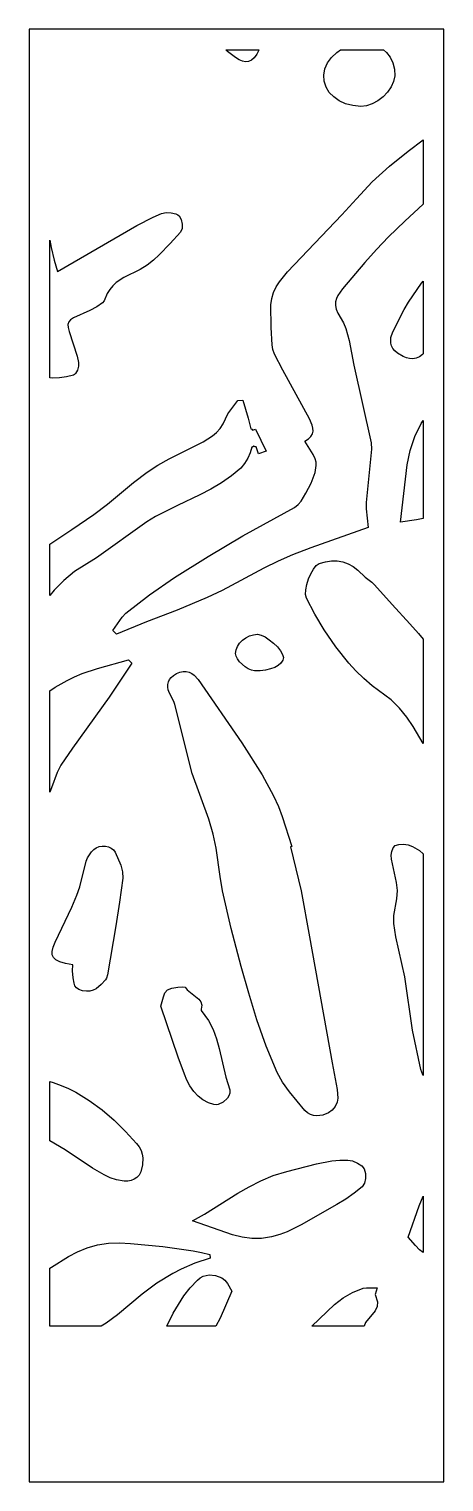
# Model space of a CAD drawing. Extents: x 0 to 400, y 0 to 1400.
import ezdxf

# ---------------------------------------------------------------- set-up
doc = ezdxf.new("R2010")
doc.units = 0
doc.layers.add('CUT', color=1, linetype='Continuous')
doc.layers.add('OUTLINE', color=7, linetype='Continuous')

msp = doc.modelspace()

# ---------------------------------------------------------------- linework, layer by layer
at = {"layer": 'CUT'}
for points in [[(221.81, 1380), (221.62, 1379.5), (219.6, 1375.71), (216.99, 1372.24), (214.33, 1369.93), (211.58, 1368.68), (208.71, 1368.41), (205.68, 1369.02), (202.44, 1370.4), (198.95, 1372.47), (191.23, 1378.38), (189.65, 1380)], [(344.5, 1377.53), (348.13, 1372.78), (350.75, 1367.36), (352.26, 1361.39), (352.52, 1355.01), (351.46, 1349.56), (349.09, 1344.22), (345.64, 1339.19), (341.31, 1334.65), (336.35, 1330.82), (330.95, 1327.88), (325.35, 1326.03), (319.76, 1325.47), (312.15, 1326.24), (305.19, 1328.1), (299.01, 1330.91), (293.73, 1334.58), (289.48, 1338.99), (286.37, 1344.05), (284.54, 1349.64), (284.1, 1355.65), (285.21, 1361.62), (287.82, 1367.38), (291.7, 1372.74), (296.64, 1377.51), (300.21, 1380), (341.68, 1380)], [(233.4, 1112.4), (233.26, 1134.21), (233.94, 1140.36), (235.63, 1146.09), (238.17, 1151.47), (241.4, 1156.57), (249.29, 1166.16), (301.49, 1220.96), (315.54, 1236.55), (330.92, 1252.78), (347.64, 1267.96), (365.4, 1282.4), (380, 1293.4), (380, 1231.31), (362.14, 1214.76), (346.67, 1199.71), (334.96, 1187.5), (323.77, 1174.97), (302.2, 1149.52), (297.74, 1143.37), (296.28, 1140.29), (295.44, 1137.12), (295.32, 1133.78), (296, 1130.21), (297.56, 1126.33), (303.09, 1116.98), (305.41, 1111.56), (308.62, 1100.05), (313.18, 1076.21), (329.96, 1001.29), (330.22, 995.04), (324.87, 943.86), (324.88, 937.69), (327.07, 919.86), (271.64, 900.24), (254.01, 893.3), (240.09, 887.15), (226.51, 880.52), (186.19, 858.95), (171.88, 852.22), (142.65, 840.07), (113.2, 828.68), (84.24, 816.85), (80.75, 820.51), (89.64, 833.41), (93.34, 837.06), (116.2, 854.69), (140.17, 871.42), (172.74, 891.91), (206.22, 911.78), (255.99, 939.06), (259.43, 941.75), (262.31, 945.13), (266.97, 952.65), (271.91, 962.45), (275.72, 972.61), (276.83, 979.3), (276.66, 982.7), (275.88, 985.93), (273.99, 990.13), (265.96, 1003.03), (269.34, 1005.14), (271.7, 1007.45), (273.14, 1009.94), (273.76, 1012.59), (273.68, 1015.38), (272.99, 1018.29), (270.25, 1024.4), (244.79, 1071.16), (236.72, 1086.83), (235.13, 1091.15), (234.32, 1095.74)], [(132.05, 1223.12), (137.02, 1222.92), (141.61, 1221.85), (143.4, 1221.02), (144.66, 1220.02), (146.64, 1216.48), (147.65, 1212.04), (147.51, 1207.69), (146.01, 1204.42), (135.95, 1193.26), (125.56, 1182.37), (119.91, 1177.27), (113.79, 1172.55), (107.07, 1168.28), (91.43, 1160.64), (83.93, 1155.65), (80.65, 1152.61), (77.79, 1149.11), (75.43, 1145.1), (72.56, 1138.27), (70.69, 1136.13), (65.28, 1132.22), (58.67, 1128.8), (42.71, 1121.64), (39.91, 1119.8), (38.22, 1117.82), (37.51, 1115.46), (37.68, 1112.47), (38.62, 1108.59), (46.39, 1084.92), (47.73, 1078.62), (47.63, 1075.13), (46.6, 1071.32), (44.88, 1068.11), (43.84, 1067.02), (42.73, 1066.43), (36.12, 1064.91), (29.25, 1063.9), (22.39, 1063.62), (20, 1063.87), (20, 1196.46), (21.31, 1189.63), (24.26, 1177.26), (27.54, 1166.31), (103.85, 1210.61), (119.6, 1218.86), (127.84, 1222.34)], [(350.87, 1108.38), (361.54, 1129.87), (365.77, 1136.72), (378.27, 1155.07), (380, 1157.11), (380, 1086.99), (379.41, 1086.46), (376.27, 1084.25), (373.12, 1082.92), (369.98, 1082.36), (366.87, 1082.48), (363.81, 1083.18), (360.83, 1084.36), (355.2, 1087.77), (352.68, 1089.93), (350.76, 1092.25), (349.44, 1094.7), (348.68, 1097.28), (348.78, 1102.7)], [(20, 903.75), (41.14, 917.7), (62.51, 932.34), (75.53, 942.2), (100.69, 963.03), (113.81, 972.98), (124.11, 979.7), (134.97, 985.91), (167.93, 1002.14), (176.96, 1007.92), (180.87, 1011.31), (184.29, 1015.14), (187.17, 1019.5), (191.68, 1029.09), (201.35, 1042.2), (206.01, 1042.53), (211.36, 1025.05), (213.71, 1014.62), (214.69, 1014.48), (215.5, 1013.49), (218.37, 1014.3), (228.55, 993.28), (221.11, 990.84), (218.98, 997.45), (218.08, 997.38), (216.82, 998.08), (215.58, 997.09), (214.65, 996.95), (213.2, 991.73), (210.9, 986.37), (207.83, 981.35), (204.02, 976.96), (195.13, 969.35), (185.51, 962.64), (175.32, 956.63), (164.75, 951.13), (143.09, 940.84), (121.85, 930.19), (113.59, 925.2), (64.88, 890.43), (43.98, 877.21), (33.44, 868.59), (24.19, 859.2), (20, 854.06)], [(378.17, 1019.87), (380, 1022.87), (380, 928.51), (373.68, 927.21), (358.12, 924.8), (364.53, 980.05), (367.44, 994.01), (372.06, 1007.25)], [(275.49, 836.11), (267.56, 851.54), (266.62, 855.13), (266.7, 859.69), (267.65, 864.82), (269.31, 870.11), (271.51, 875.18), (274.1, 879.61), (276.92, 882.99), (279.81, 884.94), (285.73, 886.73), (291.53, 887.59), (297.16, 887.56), (302.58, 886.63), (307.74, 884.83), (312.59, 882.19), (317.09, 878.71), (323.95, 871.77), (330.41, 867), (333.18, 864.35), (349.94, 845.57), (367.24, 826.99), (375.6, 817.5), (380, 812.07), (380, 711.42), (370.44, 728.05), (364.16, 737.09), (357.09, 745.66), (349.03, 753.6), (330.78, 767.29), (322.63, 774.21), (315.18, 781.47), (308.32, 789.01), (295.91, 804.76), (284.47, 821.08)], [(199.55, 795.76), (199.09, 798.26), (199.59, 801.77), (200.95, 805.15), (203.05, 808.29), (205.76, 811.1), (208.96, 813.47), (212.54, 815.28), (216.36, 816.43), (220.31, 816.8), (223.62, 816.1), (227.5, 814.25), (231.62, 811.53), (235.7, 808.21), (239.4, 804.57), (242.42, 800.89), (244.45, 797.45), (245.18, 794.52), (244.57, 791.71), (242.9, 789.13), (240.28, 786.84), (236.83, 784.9), (232.69, 783.36), (227.97, 782.27), (222.8, 781.7), (217.29, 781.69), (214.39, 782.26), (211.32, 783.57), (208.27, 785.45), (202.87, 790.37), (200.87, 793.08)], [(30.59, 690.66), (26.99, 683.72), (21.8, 668.79), (20, 664.74), (20, 762.38), (25.11, 765.76), (36.76, 772.39), (43.94, 775.88), (51.22, 778.86), (65.98, 783.72), (95.95, 792.1), (99.19, 789.11), (77.4, 756.16), (41.9, 707.16)], [(177.55, 624.28), (173.23, 638.72), (157.11, 682.59), (140.71, 749.22), (139.71, 752.01), (135.36, 760.22), (134.24, 763.15), (133.7, 765.93), (133.72, 768.53), (134.3, 770.97), (135.43, 773.23), (137.12, 775.32), (139.36, 777.22), (142.13, 778.92), (145.38, 780.28), (148.49, 780.91), (151.45, 780.87), (154.22, 780.24), (156.8, 779.09), (159.14, 777.49), (163.08, 773.23), (205.04, 712.1), (224.75, 681.51), (235.62, 661.13), (240.41, 650.75), (244.16, 641.26), (253.33, 612.2), (251.99, 612), (259.91, 580.23), (262.2, 569.6), (270.49, 525.39), (292.09, 403.8), (297.06, 378.2), (297.81, 369.72), (297.12, 365.8), (295.1, 361.87), (292.13, 358.37), (288.61, 355.74), (283.28, 353.52), (277.31, 352.68), (274.29, 353), (271.35, 353.95), (268.56, 355.6), (266.02, 358.05), (251.11, 375.93), (244.46, 385.13), (239.13, 394.65), (228.59, 419.88), (219.65, 445.38), (211.79, 471.03), (204.5, 496.72), (194.88, 533.2), (186.49, 569.73), (184.13, 583.38), (180.38, 610.73)], [(61.86, 473.86), (58.74, 473.02), (55.28, 472.81), (51.45, 473.36), (48.16, 474.54), (45.84, 476.18), (44.3, 478.21), (43.37, 480.52), (42.63, 485.62), (42.05, 492.44), (42.15, 498.27), (35.18, 499.7), (29.82, 501.26), (25.94, 503.07), (23.46, 505.26), (22.25, 507.94), (22.23, 511.25), (23.29, 515.29), (25.33, 520.21), (41.31, 553.88), (46.14, 565.3), (48.83, 573.36), (55.16, 598.18), (56.39, 601.26), (60.12, 607.03), (62.47, 609.56), (64.75, 611.16), (67.49, 612.17), (70.5, 612.62), (73.59, 612.52), (76.57, 611.88), (79.27, 610.71), (81.48, 609.04), (83.03, 606.87), (88.52, 594.3), (90.21, 587.94), (90.43, 581.83), (87.34, 558.83), (83.74, 535.94), (75.74, 488.6), (74.7, 485.36), (73.82, 483.96), (69.61, 479.18), (64.69, 475.24)], [(376.28, 608.6), (380, 605.25), (380, 391.58), (379.56, 392.39), (377.72, 397.48), (369.73, 435.24), (362.18, 486.62), (353.59, 525.14), (351.57, 537.96), (351.67, 545.95), (354.57, 561.96), (355.18, 570.01), (354.33, 577.52), (349.37, 600.17), (349.25, 603.81), (349.75, 607.6), (351.01, 610.93), (353.11, 613.19), (356.56, 614.27), (361, 614.43), (365.63, 613.79), (369.66, 612.47)], [(143.74, 409.33), (126.96, 458.32), (129.51, 467.43), (130.98, 471.25), (133.34, 474.06), (137.68, 475.82), (143.34, 476.79), (148.32, 477.07), (150.59, 476.77), (152.46, 474.07), (163.8, 465.1), (165.72, 462.48), (166.52, 459.36), (165.82, 455.59), (165.94, 454.34), (172.85, 444.63), (177.41, 435.87), (180.74, 426.87), (183.23, 417.72), (189.58, 390.03), (193.49, 377.68), (193.46, 374.71), (192.69, 372.07), (191.3, 369.75), (187.26, 366.08), (182.48, 363.72), (180.61, 363.44), (178.29, 363.69), (172.87, 365.43), (167.4, 368.28), (163.05, 371.58), (158.78, 376.37), (155.15, 381.68), (152.15, 387.28), (149.73, 392.95)], [(91.56, 289.84), (84.25, 291.03), (78.26, 293.1), (72.43, 295.84), (61.28, 302.31), (34.92, 320.06), (20, 328.82), (20, 385.76), (23.36, 384.76), (30.83, 382.05), (38.03, 378.97), (44.96, 375.54), (58.1, 367.69), (70.39, 358.68), (81.95, 348.66), (92.93, 337.8), (103.47, 326.28), (106.11, 322.79), (107.98, 319.29), (109.16, 315.8), (109.74, 312.32), (109.4, 305.43), (107.63, 298.73), (106.12, 295.68), (104.02, 293.32), (101.41, 291.6), (98.4, 290.48), (95.09, 289.9)], [(248.38, 299.26), (277.23, 306.69), (292.02, 309.29), (299.65, 309.97), (307.48, 310.12), (311.88, 309.3), (316.64, 307.32), (320.71, 304.67), (323.05, 301.85), (324.23, 297.33), (324.39, 292.4), (323.4, 287.84), (321.15, 284.42), (313.58, 278.22), (305.42, 272.49), (296.81, 267.21), (262.3, 247.75), (248.88, 241.16), (241.62, 238.45), (233.86, 236.28), (223.99, 234.67), (214.67, 234.51), (205.55, 235.73), (196.26, 238.23), (157.56, 251.5), (169.03, 257.92), (201.3, 278.14), (212.15, 284.48), (223.44, 290.26), (235.43, 295.26)], [(380, 275.25), (380, 221.13), (376.53, 223.68), (372.44, 227.86), (365.47, 235.97), (376.2, 266.09)], [(87.07, 230.29), (97.67, 229.79), (128.83, 226.8), (158.09, 222.83), (166.17, 221.15), (174.25, 219.11), (174.63, 215.71), (159.97, 210.81), (146.74, 205.09), (138.61, 200.87), (123.34, 191.46), (109.16, 180.94), (85.43, 160.91), (74.32, 152.96), (69.6, 150), (20, 150), (20, 205.95), (21.55, 207), (37.99, 217.36), (46.73, 221.84), (56, 225.56), (65.95, 228.34), (76.71, 229.95)], [(184.2, 157.85), (179.95, 150), (132.92, 150), (139.06, 162.56), (143.96, 171), (149.38, 179.19), (155.48, 187.04), (162.39, 194.51), (164.99, 196.64), (167.76, 198.14), (170.66, 199.06), (173.66, 199.47), (179.79, 198.9), (185.87, 196.83), (188.84, 194.55), (191.21, 191.18), (195.37, 183.88)], [(325.22, 187.2), (335.53, 186.94), (333.59, 180.74), (335.88, 173.64), (335.52, 169.05), (333.54, 164.99), (324.5, 153.65), (322.94, 150), (272.57, 150), (294.4, 171.09), (302.74, 177.28), (311.96, 182.47), (322.18, 186.63)]]:
    msp.add_lwpolyline(points, close=True, dxfattribs=at)
at = {"layer": 'OUTLINE'}
msp.add_lwpolyline([(0, 0), (400, 0), (400, 1400), (0, 1400)], close=True, dxfattribs=at)

doc.saveas('drawing.dxf')
